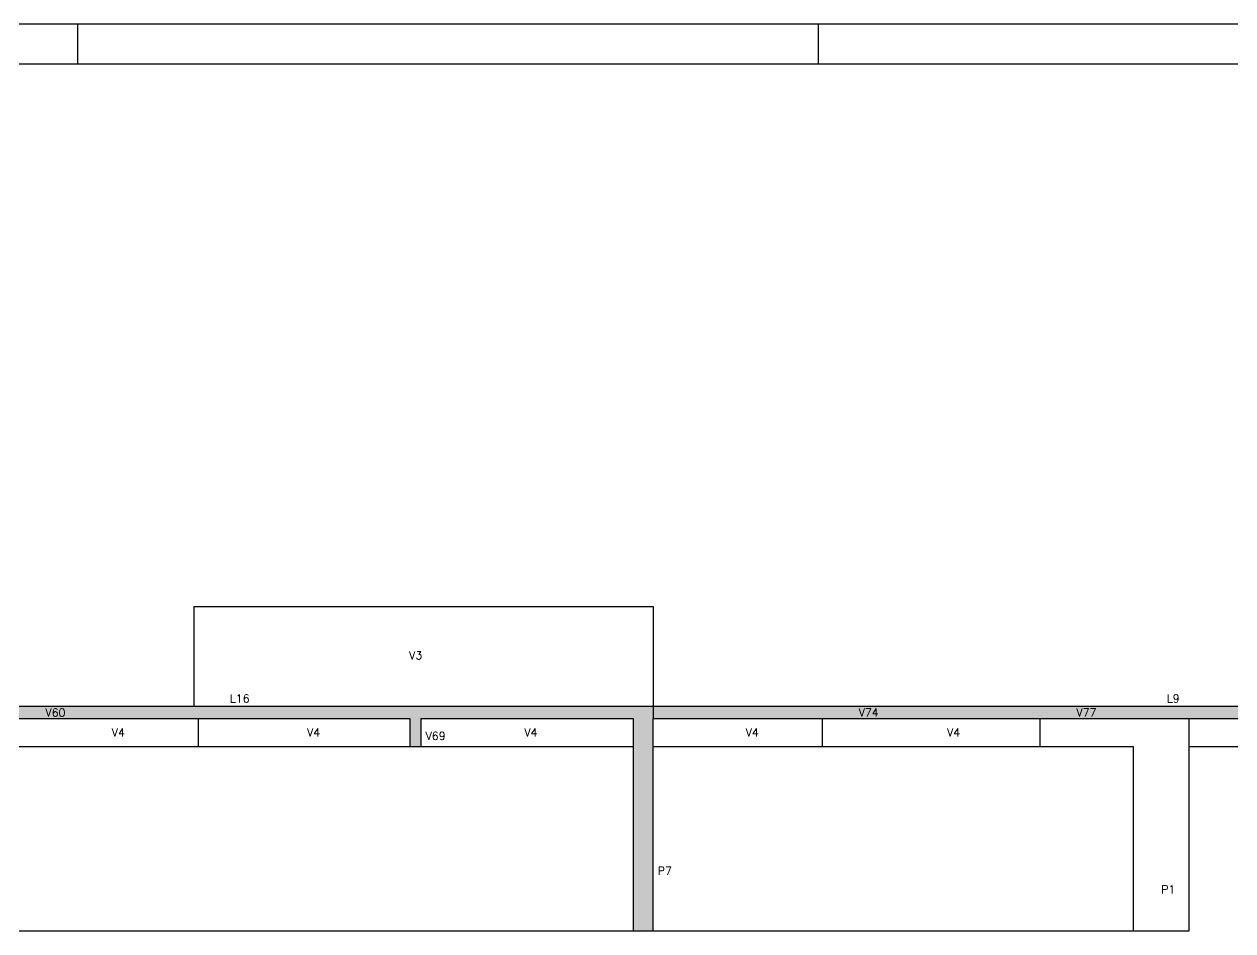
# Model space of a CAD drawing. Extents: x 3196 to 9141, y -1880 to 2325.
# Drawn here: x 6299 to 7809, y 1192 to 2325 of the extents above; entities that cross this region are included whole.
import ezdxf

# ---------------------------------------------------------------- set-up
doc = ezdxf.new("R2010")
doc.units = 0
doc.header["$MEASUREMENT"] = 0
for name, color, linetype in [('1', 1, 'CONTINUOUS'), ('2', 2, 'CONTINUOUS'), ('7', 7, 'CONTINUOUS')]:
    doc.layers.add(name, color=color, linetype=linetype)
doc.styles.get("Standard").update_dxf_attribs({"font": 'ROMANS.SHX'})

msp = doc.modelspace()

# ---------------------------------------------------------------- linework, layer by layer
at = {"layer": '1', "linetype": 'Continuous'}
for p, q in [((9140.999868, 2324.552615), (3196.000918, 2324.552615)), ((6365.999668, 2274.552615), (6365.999668, 2324.552615)), ((7290.999868, 2274.552615), (7290.999868, 2324.552615))]:
    msp.add_line(p, q, dxfattribs=at)
at = {"layer": '2'}
for p, q in [((6510.727418, 1597.425965), (6510.727418, 1472.425965)), ((6510.727418, 1597.425965), (7084.727418, 1597.425965)), ((7084.727418, 1597.425965), (7084.727418, 1472.425965))]:
    msp.add_line(p, q, dxfattribs=at)
at = {"layer": '2', "linetype": 'Continuous'}
for p, q in [((6319.868868, 1472.425965), (6279.868868, 1472.425965)), ((6510.727418, 1472.425965), (6319.868868, 1472.425965)), ((6510.727418, 1472.425965), (6319.868868, 1472.425965)), ((6516.727418, 1472.425965), (6510.727418, 1472.425965)), ((6780.727418, 1472.425965), (6516.727418, 1472.425965)), ((6794.727418, 1472.425965), (6780.727418, 1472.425965)), ((7059.727418, 1472.425965), (6794.727418, 1472.425965)), ((7072.727418, 1472.425965), (7059.727418, 1472.425965)), ((7084.727418, 1472.425965), (7072.727418, 1472.425965)), ((7295.736768, 1472.425965), (7084.727418, 1472.425965)), ((7084.727418, 1472.425965), (7084.727418, 1457.425965)), ((7335.736768, 1472.425965), (7295.736768, 1472.425965)), ((7567.765868, 1472.425965), (7335.736768, 1472.425965)), ((7567.765868, 1472.425965), (7335.736768, 1472.425965)), ((7607.765868, 1472.425965), (7567.765868, 1472.425965)), ((7833.727418, 1472.425965), (7607.765868, 1472.425965)), ((6279.868868, 1457.425965), (6319.868868, 1457.425965)), ((6319.868868, 1457.425965), (6510.727418, 1457.425965)), ((6510.727418, 1457.425965), (6516.727418, 1457.425965)), ((6516.727418, 1457.425965), (6780.727418, 1457.425965)), ((6516.727418, 1422.425965), (6516.727418, 1457.425965)), ((6780.727418, 1457.425965), (6780.727418, 1422.425965)), ((6794.727418, 1457.425965), (7059.727418, 1457.425965)), ((6794.727418, 1422.425965), (6794.727418, 1457.425965)), ((7059.727418, 1457.425965), (7059.727418, 1192.425965)), ((7084.727418, 1457.425965), (7295.736768, 1457.425965)), ((7084.727418, 1192.425965), (7084.727418, 1457.425965)), ((7295.736768, 1457.425965), (7295.736768, 1422.425965)), ((7295.736768, 1457.425965), (7335.736768, 1457.425965)), ((7335.736768, 1457.425965), (7567.765868, 1457.425965)), ((7567.765868, 1457.425965), (7567.765868, 1422.425965)), ((7567.765868, 1457.425965), (7607.765868, 1457.425965)), ((7607.765868, 1457.425965), (7833.727418, 1457.425965)), ((7754.230168, 1422.425965), (7754.230168, 1457.425965)), ((6279.868868, 1422.425965), (6299.868868, 1422.425965)), ((6299.868868, 1422.425965), (6319.868868, 1422.425965)), ((6319.868868, 1422.425965), (6510.727418, 1422.425965)), ((6510.727418, 1422.425965), (6516.727418, 1422.425965)), ((6516.727418, 1422.425965), (6780.727418, 1422.425965)), ((6780.727418, 1422.425965), (6794.727418, 1422.425965)), ((6794.727418, 1422.425965), (7059.727418, 1422.425965)), ((7084.727418, 1422.425965), (7295.736768, 1422.425965)), ((7295.736768, 1422.425965), (7315.736768, 1422.425965)), ((7315.736768, 1422.425965), (7335.736768, 1422.425965)), ((7335.736768, 1422.425965), (7567.765868, 1422.425965)), ((7567.765868, 1422.425965), (7587.765868, 1422.425965)), ((7587.765868, 1422.425965), (7607.765868, 1422.425965)), ((7607.765868, 1422.425965), (7684.230168, 1422.425965)), ((7684.230168, 1422.425965), (7684.230168, 1192.425965)), ((7754.230168, 1192.425965), (7754.230168, 1422.425965)), ((7754.230168, 1422.425965), (7833.727418, 1422.425965)), ((3810.820718, 1192.425965), (7684.230168, 1192.425965)), ((7059.727418, 1192.425965), (7084.727418, 1192.425965)), ((7684.230168, 1192.425965), (7754.230168, 1192.425965))]:
    msp.add_line(p, q, dxfattribs=at)
for points in [[(7833.727418, 1472.425965), (7607.765868, 1472.425965), (7567.765868, 1472.425965), (7335.736768, 1472.425965), (7295.736768, 1472.425965), (7084.727418, 1472.425965), (7059.727418, 1472.425965), (6794.727418, 1472.425965), (6780.727418, 1472.425965), (6319.868868, 1472.425965), (6279.868868, 1472.425965), (6279.868868, 1457.425965), (6319.868868, 1457.425965)], [(6319.868868, 1457.425965), (6780.727418, 1457.425965), (6780.727418, 1422.425965), (6794.727418, 1422.425965), (6794.727418, 1457.425965), (7059.727418, 1457.425965), (7059.727418, 1192.425965), (7084.727418, 1192.425965), (7084.727418, 1457.425965), (7295.736768, 1457.425965), (7335.736768, 1457.425965), (7567.765868, 1457.425965), (7607.765868, 1457.425965), (7833.727418, 1457.425965)]]:
    msp.add_lwpolyline(points, dxfattribs=at)
for points in [[(6319.868868, 1472.425965), (6279.868868, 1472.425965), (6279.868868, 1472.425965)], [(6319.868868, 1457.425965), (6319.868868, 1472.425965), (6279.868868, 1472.425965)], [(6319.868868, 1457.425965), (6279.868868, 1472.425965), (6279.868868, 1457.425965)], [(6319.868868, 1457.425965), (7853.727418, 1458.425965), (7961.252668, 1472.425965)], [(6319.868868, 1457.425965), (7961.252668, 1472.425965), (7891.391218, 1472.425965)], [(6319.868868, 1457.425965), (7891.391218, 1472.425965), (7853.727418, 1472.425965)], [(6319.868868, 1457.425965), (7853.727418, 1472.425965), (7833.727418, 1472.425965)], [(6319.868868, 1457.425965), (7833.727418, 1472.425965), (7607.765868, 1472.425965)], [(6319.868868, 1457.425965), (7607.765868, 1472.425965), (7567.765868, 1472.425965)], [(6319.868868, 1457.425965), (7567.765868, 1472.425965), (7335.736768, 1472.425965)], [(6319.868868, 1457.425965), (7335.736768, 1472.425965), (7295.736768, 1472.425965)], [(6319.868868, 1457.425965), (7295.736768, 1472.425965), (7084.727418, 1472.425965)], [(6319.868868, 1457.425965), (7084.727418, 1472.425965), (7059.727418, 1472.425965)], [(6319.868868, 1457.425965), (7059.727418, 1472.425965), (6794.727418, 1472.425965)], [(6319.868868, 1457.425965), (6794.727418, 1472.425965), (6780.727418, 1472.425965)], [(6780.727418, 1472.425965), (6319.868868, 1472.425965), (6319.868868, 1472.425965)], [(6319.868868, 1457.425965), (6780.727418, 1472.425965), (6319.868868, 1472.425965)], [(6794.727418, 1472.425965), (6780.727418, 1472.425965), (6780.727418, 1472.425965)], [(7059.727418, 1472.425965), (6794.727418, 1472.425965), (6794.727418, 1472.425965)], [(7084.727418, 1472.425965), (7059.727418, 1472.425965), (7059.727418, 1472.425965)], [(7295.736768, 1472.425965), (7084.727418, 1472.425965), (7084.727418, 1472.425965)], [(7335.736768, 1472.425965), (7295.736768, 1472.425965), (7295.736768, 1472.425965)], [(7567.765868, 1472.425965), (7335.736768, 1472.425965), (7335.736768, 1472.425965)], [(7607.765868, 1472.425965), (7567.765868, 1472.425965), (7567.765868, 1472.425965)], [(7833.727418, 1472.425965), (7607.765868, 1472.425965), (7607.765868, 1472.425965)], [(6319.868868, 1457.425965), (6794.727418, 1457.425965), (7853.727418, 1458.425965)], [(6780.727418, 1457.425965), (6780.727418, 1422.425965), (6794.727418, 1422.425965)], [(6780.727418, 1457.425965), (6794.727418, 1422.425965), (6794.727418, 1457.425965)], [(6794.727418, 1457.425965), (7084.727418, 1457.425965), (7853.727418, 1458.425965)], [(6794.727418, 1457.425965), (7853.727418, 1458.425965), (7853.727418, 1458.425965)], [(6794.727418, 1422.425965), (6794.727418, 1457.425965), (6794.727418, 1457.425965)], [(7059.727418, 1457.425965), (7059.727418, 1192.425965), (7084.727418, 1192.425965)], [(7059.727418, 1457.425965), (7084.727418, 1192.425965), (7084.727418, 1457.425965)], [(7084.727418, 1457.425965), (7833.727418, 1457.425965), (7853.727418, 1458.425965)], [(7084.727418, 1457.425965), (7853.727418, 1458.425965), (7853.727418, 1458.425965)], [(7084.727418, 1192.425965), (7084.727418, 1457.425965), (7084.727418, 1457.425965)], [(6780.727418, 1422.425965), (6794.727418, 1422.425965), (6794.727418, 1422.425965)], [(7059.727418, 1192.425965), (7084.727418, 1192.425965), (7084.727418, 1192.425965)]]:
    msp.add_solid(points, dxfattribs=at)
at = {"layer": '7', "linetype": 'Continuous'}
msp.add_line((9090.999868, 2274.552615), (3321.000918, 2274.552615), dxfattribs=at)

# ---------------------------------------------------------------- texts
at = {"layer": '1', "linetype": 'Continuous'}
for s, p in [('V3', (6779.690695, 1531.404678)), ('L16', (6555.853718, 1477.537065)), ('L9', (7726.302168, 1477.537065)), ('V60', (6325.424418, 1459.925965)), ('V74', (7341.292318, 1459.925965)), ('V77', (7613.321418, 1459.925965)), ('V4', (6408.298418, 1434.925965)), ('V4', (6652.227418, 1434.925965)), ('V69', (6800.282968, 1430.759265)), ('V4', (6923.727418, 1434.925965)), ('V4', (7200.232418, 1434.925965)), ('V4', (7451.751418, 1434.925965)), ('P7', (7090.282968, 1262.425965)), ('P1', (7719.230418, 1239.092615))]:
    msp.add_text(s, height=10, dxfattribs=at).set_placement(p)

doc.saveas('drawing.dxf')
